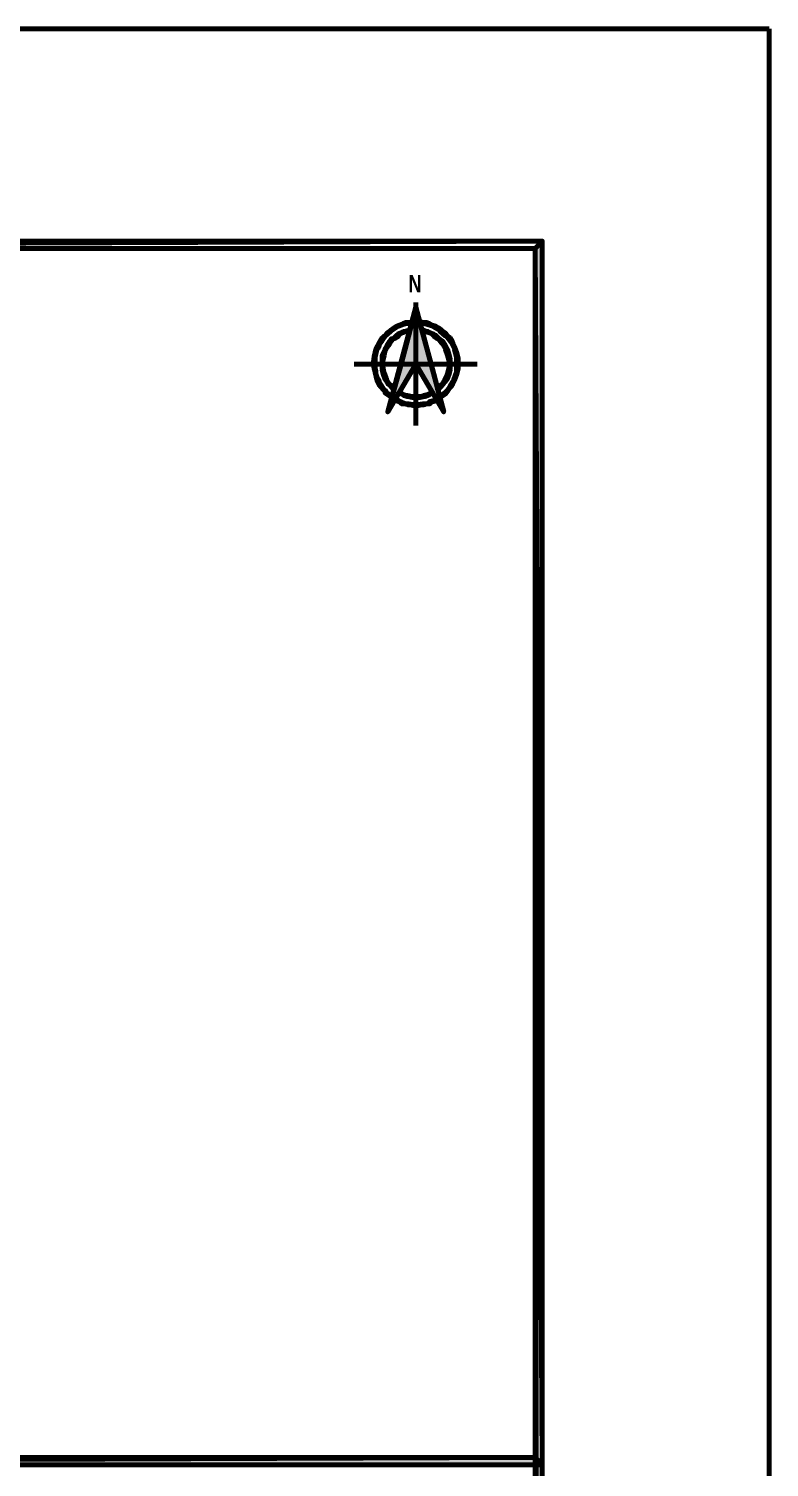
# Model space of a CAD drawing. Header units: inches. Extents: x 13 to 428, y 9 to 297.
# Drawn here: x 395.51 to 420.33, y 248.43 to 296.67 of the extents above; entities that cross this region are included whole.
import ezdxf

# ---------------------------------------------------------------- set-up
doc = ezdxf.new("R2010")
doc.units = ezdxf.units.IN
doc.header["$MEASUREMENT"] = 0
for name, color, linetype, lineweight in [('H', 7, 'CONTINUOUS', 100), ('P', 250, 'CONTINUOUS', 100), ('Text', 250, 'CONTINUOUS', 100)]:
    doc.layers.add(name, color=color, linetype=linetype, lineweight=lineweight)
doc.styles.get("Standard").update_dxf_attribs({"font": 'txt', "width": 0.75})

msp = doc.modelspace()

# ---------------------------------------------------------------- hatches: boundary and pattern name
at = {"layer": 'H', "linetype": 'Continuous'}
for color, points in [(0, [(412.727, 289.545), (26.818, 289.545), (26.818, 16.03), (412.727, 16.03), (412.727, 25.273), (412.485, 25.273), (412.485, 16.273), (27.061, 16.273), (27.061, 289.303), (412.485, 289.303), (412.485, 116.485), (412.636, 116.485), (412.727, 116.485)]), (253, [(409, 285.424), (408.485, 287.303), (408.485, 285.424), (409, 285.424), (408.485, 287.303), (408.485, 285.424), (408, 285.424), (408.485, 287.303), (409, 285.424), (408.485, 285.424), (408, 285.424), (407.545, 283.818), (408.485, 285.424)]), (0, [(407.636, 286.545), (407.636, 286.515), (407.667, 286.545), (407.636, 286.545), (407.636, 286.515), (407.606, 286.515)]), (0, [(407.818, 286.667), (407.667, 286.545), (407.848, 286.667), (407.818, 286.667), (407.667, 286.545), (407.636, 286.545)]), (0, [(407.848, 286.697), (407.848, 286.667), (407.909, 286.697), (407.848, 286.697), (407.848, 286.667), (407.818, 286.667)]), (0, [(408.03, 286.758), (407.909, 286.697), (408.091, 286.758), (408.03, 286.758), (407.909, 286.697), (407.848, 286.697)]), (0, [(408.091, 286.788), (408.091, 286.758), (408.212, 286.788), (408.091, 286.788), (408.091, 286.758), (408.03, 286.758)]), (0, [(408.212, 286.818), (408.212, 286.788), (408.364, 286.818), (408.212, 286.818), (408.212, 286.788), (408.091, 286.788)]), (0, [(408.606, 286.818), (408.848, 286.788), (408.758, 286.818), (408.606, 286.818), (408.848, 286.788), (408.727, 286.788)]), (0, [(408.727, 286.788), (408.909, 286.758), (408.848, 286.788), (408.727, 286.788), (408.909, 286.758), (408.848, 286.758)]), (0, [(408.848, 286.758), (409.121, 286.697), (408.909, 286.758), (408.848, 286.758), (409.121, 286.697), (409.061, 286.697)]), (0, [(409.061, 286.697), (409.152, 286.667), (409.121, 286.697), (409.061, 286.697), (409.152, 286.667), (409.091, 286.667)]), (0, [(409.091, 286.667), (409.333, 286.545), (409.152, 286.667), (409.091, 286.667), (409.333, 286.545), (409.303, 286.545)]), (0, [(409.303, 286.545), (409.364, 286.515), (409.333, 286.545), (409.303, 286.545), (409.364, 286.515), (409.303, 286.515)]), (0, [(407.424, 286.364), (407.303, 286.152), (407.455, 286.364), (407.424, 286.364), (407.303, 286.152), (407.273, 286.152)]), (0, [(407.455, 286.364), (407.636, 286.515), (407.606, 286.515)]), (0, [(407.455, 286.364), (407.455, 286.364), (407.455, 286.364)]), (0, [(407.545, 286.091), (407.485, 285.939), (407.606, 286.091), (407.545, 286.091), (407.485, 285.939), (407.455, 285.939)]), (0, [(407.576, 286.121), (407.606, 286.091), (407.606, 286.121), (407.576, 286.121), (407.606, 286.091), (407.545, 286.091)]), (0, [(407.667, 286.273), (407.606, 286.121), (407.727, 286.273), (407.667, 286.273), (407.606, 286.121), (407.576, 286.121)]), (0, [(407.848, 286.364), (407.758, 286.273), (407.909, 286.364), (407.848, 286.364), (407.758, 286.273), (407.697, 286.273)]), (0, [(407.758, 286.273), (407.697, 286.273), (407.727, 286.273)]), (0, [(407.879, 286.424), (407.909, 286.364), (407.939, 286.424), (407.879, 286.424), (407.909, 286.364), (407.848, 286.364)]), (0, [(408.03, 286.485), (407.939, 286.424), (408.061, 286.485), (408.03, 286.485), (407.939, 286.424), (407.879, 286.424)]), (0, [(408.061, 286.515), (408.061, 286.485), (408.152, 286.515), (408.061, 286.515), (408.061, 286.485), (408.03, 286.485)]), (0, [(408.273, 286.515), (408.182, 286.515), (408.152, 286.515)]), (0, [(408.758, 286.515), (408.697, 286.515), (408.909, 286.515)]), (0, [(408.788, 286.515), (408.939, 286.485), (408.909, 286.515), (408.788, 286.515), (408.939, 286.485), (408.909, 286.485)]), (0, [(408.909, 286.485), (409.091, 286.424), (408.939, 286.485), (408.909, 286.485), (409.091, 286.424), (409.03, 286.424)]), (0, [(409.03, 286.424), (409.121, 286.364), (409.091, 286.424), (409.03, 286.424), (409.121, 286.364), (409.091, 286.364)]), (0, [(409.091, 286.364), (409.242, 286.273), (409.121, 286.364), (409.091, 286.364), (409.242, 286.273), (409.212, 286.273)]), (0, [(409.242, 286.273), (409.212, 286.273), (409.273, 286.273)]), (0, [(409.242, 286.273), (409.394, 286.121), (409.273, 286.273), (409.242, 286.273), (409.394, 286.121), (409.364, 286.121)]), (0, [(409.303, 286.515), (409.545, 286.364), (409.364, 286.515), (409.303, 286.515), (409.545, 286.364), (409.485, 286.364)]), (0, [(409.394, 286.091), (409.394, 286.121), (409.364, 286.121)]), (0, [(409.545, 286.364), (409.485, 286.364), (409.545, 286.364)]), (0, [(409.515, 286.364), (409.697, 286.152), (409.545, 286.364), (409.515, 286.364), (409.697, 286.152), (409.667, 286.152)]), (0, [(409.667, 286.152), (409.697, 286.152), (409.697, 286.152)]), (0, [(409.788, 285.939), (409.697, 286.152), (409.667, 286.152)]), (0, [(407.091, 285.667), (407.091, 285.424), (407.121, 285.667), (407.091, 285.667), (407.091, 285.424), (407.061, 285.424)]), (0, [(407.152, 285.909), (407.121, 285.667), (407.182, 285.909), (407.152, 285.909), (407.121, 285.667), (407.091, 285.667)]), (0, [(407.091, 285.667), (407.121, 285.667), (407.121, 285.667)]), (0, [(407.152, 285.939), (407.182, 285.909), (407.212, 285.939), (407.152, 285.939), (407.182, 285.909), (407.152, 285.909)]), (0, [(407.455, 285.909), (407.394, 285.727), (407.485, 285.909), (407.455, 285.909), (407.394, 285.727), (407.364, 285.727)]), (0, [(407.394, 285.727), (407.364, 285.727), (407.394, 285.727)]), (0, [(407.394, 285.727), (407.364, 285.727), (407.364, 285.515)]), (0, [(407.455, 285.939), (407.485, 285.909), (407.485, 285.939), (407.455, 285.939), (407.485, 285.909), (407.455, 285.909)]), (0, [(409.485, 285.939), (409.515, 285.909), (409.515, 285.939), (409.485, 285.939), (409.515, 285.909), (409.485, 285.909)]), (0, [(409.485, 285.909), (409.576, 285.727), (409.515, 285.909), (409.485, 285.909), (409.576, 285.727), (409.545, 285.727)]), (0, [(409.576, 285.727), (409.545, 285.727), (409.576, 285.727)]), (0, [(409.545, 285.727), (409.636, 285.515), (409.576, 285.727), (409.545, 285.727), (409.636, 285.515), (409.606, 285.515)]), (0, [(409.788, 285.939), (409.788, 285.939), (409.788, 285.909)]), (0, [(409.848, 285.667), (409.848, 285.667), (409.848, 285.667)]), (0, [(407.061, 285.424), (407.091, 285.424), (407.091, 285.424)]), (0, [(407.121, 285.152), (407.091, 285.424), (407.061, 285.424)]), (0, [(407.121, 285.152), (407.121, 285.152), (407.121, 285.152)]), (0, [(407.364, 285.515), (407.364, 285.515), (407.364, 285.515)]), (0, [(407.364, 285.515), (407.364, 285.515), (407.364, 285.303)]), (0, [(407.364, 285.303), (407.364, 285.303), (407.364, 285.303)]), (0, [(407.424, 285.091), (407.394, 285.091), (407.424, 285.091)]), (0, [(407.394, 285.091), (407.515, 284.909), (407.424, 285.091), (407.394, 285.091), (407.515, 284.909), (407.455, 284.909)]), (253, [(408.485, 285.424), (409, 285.424), (409.424, 283.818)]), (0, [(409.545, 285.091), (409.485, 284.909), (409.576, 285.091), (409.545, 285.091), (409.485, 284.909), (409.455, 284.909)]), (0, [(409.606, 285.303), (409.576, 285.091), (409.636, 285.303), (409.606, 285.303), (409.576, 285.091), (409.545, 285.091)]), (0, [(409.576, 285.091), (409.545, 285.091), (409.576, 285.091)]), (0, [(409.606, 285.515), (409.636, 285.515), (409.636, 285.515)]), (0, [(409.606, 285.515), (409.636, 285.303), (409.636, 285.515), (409.606, 285.515), (409.636, 285.303), (409.606, 285.303)]), (0, [(409.606, 285.303), (409.636, 285.303), (409.636, 285.303)]), (0, [(409.848, 285.424), (409.879, 285.424), (409.879, 285.424)]), (0, [(409.879, 285.424), (409.848, 285.424), (409.848, 285.152)]), (0, [(409.848, 285.152), (409.848, 285.152), (409.848, 285.152)]), (0, [(407.182, 284.909), (407.212, 284.879), (407.212, 284.909), (407.182, 284.909), (407.212, 284.879), (407.182, 284.879)]), (0, [(407.182, 284.879), (407.333, 284.697), (407.212, 284.879), (407.182, 284.879), (407.333, 284.697), (407.273, 284.697)]), (0, [(407.273, 284.697), (407.333, 284.667), (407.333, 284.697), (407.273, 284.697), (407.333, 284.667), (407.303, 284.667)]), (0, [(407.303, 284.667), (407.485, 284.485), (407.333, 284.667), (407.303, 284.667), (407.485, 284.485), (407.455, 284.485)]), (0, [(407.455, 284.909), (407.515, 284.879), (407.515, 284.909), (407.455, 284.909), (407.515, 284.879), (407.485, 284.879)]), (0, [(407.485, 284.879), (407.606, 284.727), (407.515, 284.879), (407.485, 284.879), (407.606, 284.727), (407.576, 284.727)]), (0, [(407.606, 284.727), (407.576, 284.727), (407.636, 284.727)]), (0, [(407.606, 284.727), (407.758, 284.576), (407.636, 284.727), (407.606, 284.727), (407.758, 284.576), (407.727, 284.576)]), (0, [(409.212, 284.576), (409.242, 284.576), (409.333, 284.727), (409.212, 284.576), (409.242, 284.576), (409.242, 284.545)]), (0, [(409.333, 284.727), (409.364, 284.727), (409.242, 284.576)]), (0, [(409.455, 284.879), (409.394, 284.727), (409.485, 284.879), (409.455, 284.879), (409.394, 284.727), (409.364, 284.727)]), (0, [(409.394, 284.727), (409.364, 284.727), (409.364, 284.727)]), (0, [(409.455, 284.909), (409.485, 284.879), (409.485, 284.909), (409.455, 284.909), (409.485, 284.879), (409.455, 284.879)]), (0, [(409.636, 284.667), (409.515, 284.485), (409.667, 284.667), (409.636, 284.667), (409.515, 284.485), (409.485, 284.485)]), (0, [(409.758, 284.879), (409.667, 284.697), (409.788, 284.879), (409.758, 284.879), (409.667, 284.697), (409.636, 284.697)]), (0, [(409.636, 284.697), (409.667, 284.667), (409.667, 284.697), (409.636, 284.697), (409.667, 284.667), (409.636, 284.667)]), (0, [(409.758, 284.909), (409.788, 284.879), (409.788, 284.909), (409.758, 284.909), (409.788, 284.879), (409.758, 284.879)]), (0, [(407.455, 284.485), (407.515, 284.455), (407.485, 284.485), (407.455, 284.485), (407.515, 284.455), (407.455, 284.455)]), (0, [(407.455, 284.455), (407.667, 284.333), (407.515, 284.455), (407.455, 284.455), (407.667, 284.333), (407.636, 284.333)]), (0, [(407.667, 284.303), (407.667, 284.333), (407.636, 284.333)]), (0, [(407.727, 284.576), (407.758, 284.576), (407.758, 284.545)]), (0, [(407.788, 284.242), (407.818, 284.212), (407.788, 284.212)]), (0, [(407.788, 284.212), (408, 284.152), (407.818, 284.212), (407.788, 284.212), (408, 284.152), (407.939, 284.152)]), (0, [(407.909, 284.485), (407.939, 284.455), (407.909, 284.455)]), (0, [(407.97, 284.455), (407.97, 284.455), (407.909, 284.455)]), (0, [(407.909, 284.455), (408.091, 284.394), (407.97, 284.455), (407.909, 284.455), (408.091, 284.394), (408.061, 284.394)]), (0, [(407.939, 284.152), (408.091, 284.091), (408, 284.152), (407.939, 284.152), (408.091, 284.091), (408, 284.091)]), (0, [(408.061, 284.394), (408.182, 284.364), (408.091, 284.394), (408.061, 284.394), (408.182, 284.364), (408.091, 284.364)]), (0, [(408.091, 284.364), (408.303, 284.333), (408.182, 284.364), (408.091, 284.364), (408.303, 284.333), (408.212, 284.333)]), (0, [(408.303, 284.333), (408.212, 284.333), (408.485, 284.333)]), (0, [(408.697, 284.333), (408.273, 284.333), (408.697, 284.333)]), (0, [(408.303, 284.333), (408.667, 284.333), (408.485, 284.303)]), (0, [(408.697, 284.333), (408.303, 284.333), (408.667, 284.333)]), (0, [(408.758, 284.364), (408.758, 284.333), (408.879, 284.364), (408.758, 284.364), (408.758, 284.333), (408.697, 284.333)]), (0, [(408.758, 284.333), (408.697, 284.333), (408.697, 284.333)]), (0, [(408.848, 284.394), (408.879, 284.364), (408.909, 284.394), (408.848, 284.394), (408.879, 284.364), (408.758, 284.364)]), (0, [(409, 284.455), (408.909, 284.394), (409.061, 284.455), (409, 284.455), (408.909, 284.394), (408.848, 284.394)]), (0, [(408.939, 284.152), (408.97, 284.091), (409, 284.152), (408.939, 284.152), (408.97, 284.091), (408.879, 284.091)]), (0, [(409.121, 284.212), (409, 284.152), (409.182, 284.212), (409.121, 284.212), (409, 284.152), (408.939, 284.152)]), (0, [(409.03, 284.485), (409.061, 284.455), (409, 284.455)]), (0, [(409.061, 284.455), (409, 284.455)]), (0, [(409.152, 284.242), (409.182, 284.212), (409.121, 284.212)]), (0, [(409.303, 284.333), (409.485, 284.455), (409.455, 284.455)]), (0, [(409.303, 284.303), (409.303, 284.303), (409.303, 284.333)]), (0, [(409.485, 284.485), (409.485, 284.455), (409.515, 284.485), (409.485, 284.485), (409.485, 284.455), (409.455, 284.455)]), (0, [(408.091, 284.091), (408, 284.091), (408.242, 284.091)]), (0, [(408.152, 284.091), (408.485, 284.061), (408.242, 284.091), (408.152, 284.091), (408.485, 284.061), (408.212, 284.061)]), (0, [(408.242, 284.061), (408.727, 284.061), (408.212, 284.061), (408.242, 284.061), (408.727, 284.061), (408.485, 284.03)]), (0, [(408.727, 284.091), (408.727, 284.061), (408.818, 284.091), (408.727, 284.091), (408.727, 284.061), (408.485, 284.061)]), (0, [(408.97, 284.091), (408.879, 284.091), (408.818, 284.091)])]:
    msp.add_hatch(color=color, dxfattribs=at).paths.add_polyline_path(points)
h = msp.add_hatch(color=0, dxfattribs=at)
edge = h.paths.add_edge_path()
edge.add_line((349, 289.545), (349.242, 289.303))
edge.add_line((349.242, 289.303), (412.727, 289.545))
edge.add_line((412.727, 289.545), (349, 289.545))
edge.add_line((349, 289.545), (349.242, 289.303))
edge.add_line((349.242, 289.303), (412.727, 289.545))
edge.add_line((412.727, 289.545), (412.485, 289.303))
edge.add_line((412.485, 289.303), (349.242, 289.303))
edge.add_line((349.242, 289.303), (349, 289.545))
edge.add_line((349, 289.545), (412.727, 289.545))
edge.add_line((412.727, 289.545), (412.485, 289.303))
edge.add_line((412.485, 289.303), (412.727, 248.515))
edge.add_line((412.727, 248.515), (412.727, 289.545))
edge.add_line((412.727, 289.545), (349, 289.545))
edge.add_line((349, 289.545), (412.485, 289.303))
edge.add_line((412.485, 289.303), (412.727, 248.515))
edge.add_line((412.727, 248.515), (412.485, 248.758))
edge.add_line((412.485, 248.758), (412.485, 289.303))
edge.add_line((412.485, 289.303), (349, 289.545))
edge.add_line((349, 289.545), (412.727, 248.515))
edge.add_line((412.727, 248.515), (412.485, 248.758))
edge.add_line((412.485, 248.758), (349, 248.515))
edge.add_line((349, 248.515), (412.727, 248.515))
edge.add_line((412.727, 248.515), (349, 289.545))
edge.add_line((349, 289.545), (412.485, 248.758))
edge.add_line((412.485, 248.758), (349, 248.515))
edge.add_line((349, 248.515), (349.242, 248.758))
edge.add_line((349.242, 248.758), (412.485, 248.758))
edge.add_line((412.485, 248.758), (349, 289.545))
edge.add_line((349, 289.545), (349, 248.515))
edge.add_line((349, 248.515), (349.242, 248.758))
edge.add_line((349.242, 248.758), (349, 248.515))
edge.add_line((349, 248.515), (349.242, 248.758))
edge.add_line((349.242, 248.758), (349, 289.545))
edge.add_line((349, 289.545), (349.242, 289.303))
h = msp.add_hatch(color=0, dxfattribs=at)
edge = h.paths.add_edge_path()
edge.add_line((408.273, 286.545), (408.273, 286.515))
h = msp.add_hatch(color=0, dxfattribs=at)
edge = h.paths.add_edge_path()
edge.add_line((408.697, 286.545), (408.758, 286.515))
h = msp.add_hatch(color=0, dxfattribs=at)
edge = h.paths.add_edge_path()
edge.add_line((407.273, 286.152), (407.212, 285.939))
h = msp.add_hatch(color=0, dxfattribs=at)
edge = h.paths.add_edge_path()
edge.add_line((409.394, 286.091), (409.515, 285.939))
h = msp.add_hatch(color=0, dxfattribs=at)
edge = h.paths.add_edge_path()
edge.add_line((409.848, 285.667), (409.879, 285.424))
h = msp.add_hatch(color=0, dxfattribs=at)
edge = h.paths.add_edge_path()
edge.add_line((407.121, 285.152), (407.212, 284.909))
h = msp.add_hatch(color=0, dxfattribs=at)
edge = h.paths.add_edge_path()
edge.add_line((407.364, 285.303), (407.424, 285.091))
h = msp.add_hatch(color=0, dxfattribs=at)
edge = h.paths.add_edge_path()
edge.add_line((409.848, 285.152), (409.788, 284.909))

# ---------------------------------------------------------------- linework, layer by layer
at = {"layer": 'P', "color": 0, "linetype": 'Continuous'}
for points in [[(12.909, 296.667), (420.333, 296.667), (420.333, 116.485)], [(26.818, 289.545), (27.061, 289.303), (412.727, 289.545), (26.818, 289.545)], [(27.061, 289.303), (412.727, 289.545), (412.485, 289.303), (27.061, 289.303)], [(412.727, 289.545), (412.485, 289.303), (412.636, 116.485)], [(412.727, 116.485), (412.727, 289.545)], [(412.485, 289.303), (412.636, 116.485)], [(412.485, 116.485), (412.485, 289.303)], [(412.485, 116.485), (412.485, 289.303)], [(408.364, 286.848), (408.273, 286.818), (408.152, 286.818), (408.061, 286.788), (407.939, 286.727), (407.848, 286.697), (407.758, 286.636), (407.667, 286.576), (407.606, 286.515), (407.515, 286.455), (407.455, 286.364), (407.364, 286.303), (407.303, 286.212), (407.273, 286.121), (407.212, 286), (407.182, 285.909), (407.152, 285.818), (407.121, 285.697), (407.091, 285.606), (407.091, 285.485), (407.091, 285.364), (407.091, 285.273), (407.121, 285.182), (407.152, 285.061), (407.182, 284.97), (407.212, 284.879), (407.273, 284.758), (407.303, 284.667), (407.364, 284.606), (407.455, 284.515), (407.515, 284.424), (407.606, 284.364), (407.697, 284.303)], [(408.364, 286.818), (408.242, 286.818), (408.152, 286.788), (408.061, 286.758), (407.939, 286.727), (407.848, 286.667), (407.758, 286.636), (407.697, 286.576), (407.606, 286.515), (407.515, 286.424), (407.455, 286.364), (407.394, 286.273), (407.333, 286.182), (407.273, 286.091), (407.242, 286), (407.182, 285.909), (407.152, 285.788), (407.121, 285.697), (407.121, 285.606), (407.121, 285.485), (407.121, 285.394), (407.121, 285.273), (407.152, 285.182), (407.152, 285.061), (407.182, 284.97), (407.242, 284.879), (407.273, 284.788), (407.333, 284.697), (407.394, 284.606), (407.455, 284.545), (407.515, 284.455), (407.606, 284.394), (407.697, 284.303)], [(408.303, 286.576), (408.121, 286.515), (408, 286.455), (407.848, 286.394), (407.727, 286.273), (407.606, 286.182), (407.515, 286.03), (407.455, 285.909), (407.394, 285.727), (407.364, 285.576), (407.364, 285.424), (407.364, 285.242), (407.394, 285.091), (407.455, 284.939), (407.545, 284.818), (407.636, 284.697), (407.758, 284.576)], [(408.273, 286.545), (408.121, 286.515), (408, 286.455), (407.848, 286.364), (407.727, 286.273), (407.636, 286.152), (407.545, 286.03), (407.455, 285.879), (407.424, 285.727), (407.394, 285.576), (407.364, 285.424), (407.394, 285.273), (407.424, 285.121), (407.485, 284.97), (407.545, 284.818), (407.636, 284.697), (407.758, 284.606)], [(407.636, 286.545), (407.636, 286.515), (407.606, 286.515), (407.636, 286.545)], [(407.818, 286.667), (407.667, 286.545), (407.636, 286.545), (407.818, 286.667)], [(407.667, 286.545), (407.636, 286.545), (407.636, 286.515), (407.667, 286.545)], [(407.848, 286.667), (407.818, 286.667), (407.667, 286.545), (407.848, 286.667)], [(407.848, 286.697), (407.848, 286.667), (407.818, 286.667), (407.848, 286.697)], [(408.03, 286.758), (407.909, 286.697), (407.848, 286.697), (408.03, 286.758)], [(407.909, 286.697), (407.848, 286.697), (407.848, 286.667), (407.909, 286.697)], [(408.091, 286.758), (408.03, 286.758), (407.909, 286.697), (408.091, 286.758)], [(408.091, 286.788), (408.091, 286.758), (408.03, 286.758), (408.091, 286.788)], [(408.212, 286.818), (408.212, 286.788), (408.091, 286.788), (408.212, 286.818)], [(408.212, 286.788), (408.091, 286.788), (408.091, 286.758), (408.212, 286.788)], [(408.273, 286.545), (408.273, 286.515), (408.182, 286.515), (408.273, 286.545)], [(408.364, 286.818), (408.364, 286.818), (408.212, 286.818), (408.364, 286.818)], [(408.364, 286.818), (408.212, 286.818), (408.212, 286.788), (408.364, 286.818)], [(408.303, 286.576), (408.273, 286.545), (408.273, 286.545), (408.303, 286.576)], [(408.273, 286.515), (408.273, 286.545), (408.273, 286.515)], [(408.606, 286.818), (408.758, 286.818), (408.606, 286.818), (408.606, 286.818)], [(408.758, 286.818), (408.606, 286.818), (408.848, 286.788), (408.758, 286.818)], [(408.606, 286.818), (408.848, 286.788), (408.727, 286.788), (408.606, 286.818)], [(409.303, 284.303), (409.394, 284.364), (409.485, 284.424), (409.545, 284.515), (409.606, 284.606), (409.667, 284.667), (409.727, 284.758), (409.788, 284.879), (409.818, 284.97), (409.848, 285.061), (409.879, 285.182), (409.909, 285.273), (409.909, 285.364), (409.909, 285.485), (409.909, 285.606), (409.879, 285.697), (409.848, 285.818), (409.818, 285.909), (409.788, 286), (409.727, 286.121), (409.697, 286.212), (409.636, 286.303), (409.545, 286.364), (409.485, 286.455), (409.394, 286.515), (409.333, 286.576), (409.242, 286.636), (409.152, 286.697), (409.03, 286.727), (408.939, 286.788), (408.848, 286.818), (408.727, 286.818), (408.636, 286.848)], [(409.303, 284.303), (409.394, 284.394), (409.455, 284.455), (409.545, 284.545), (409.606, 284.606), (409.667, 284.697), (409.727, 284.788), (409.758, 284.879), (409.788, 284.97), (409.848, 285.061), (409.848, 285.182), (409.879, 285.273), (409.879, 285.394), (409.879, 285.485), (409.879, 285.606), (409.848, 285.697), (409.848, 285.788), (409.818, 285.909), (409.758, 286), (409.727, 286.091), (409.667, 286.182), (409.606, 286.273), (409.545, 286.364), (409.485, 286.424), (409.394, 286.515), (409.303, 286.576), (409.212, 286.636), (409.121, 286.667), (409.03, 286.727), (408.939, 286.758), (408.848, 286.788), (408.727, 286.818), (408.636, 286.818)], [(408.697, 286.576), (408.697, 286.545), (408.697, 286.545), (408.697, 286.576)], [(409.242, 284.576), (409.364, 284.697), (409.455, 284.818), (409.545, 284.939), (409.606, 285.091), (409.636, 285.242), (409.636, 285.424), (409.636, 285.576), (409.606, 285.727), (409.545, 285.909), (409.485, 286.03), (409.394, 286.182), (409.273, 286.273), (409.152, 286.394), (409, 286.455), (408.848, 286.515), (408.697, 286.576)], [(408.697, 286.545), (408.697, 286.545), (408.758, 286.515), (408.697, 286.545)], [(408.697, 286.545), (408.758, 286.515), (408.697, 286.515), (408.697, 286.545)], [(409.212, 284.576), (409.333, 284.697), (409.424, 284.818), (409.515, 284.97), (409.576, 285.091), (409.606, 285.242), (409.636, 285.424), (409.606, 285.576), (409.576, 285.727), (409.545, 285.879), (409.455, 286.03), (409.364, 286.152), (409.273, 286.273), (409.152, 286.364), (409, 286.455), (408.879, 286.515), (408.697, 286.545)], [(408.848, 286.788), (408.727, 286.788), (408.909, 286.758), (408.848, 286.788)], [(408.727, 286.788), (408.909, 286.758), (408.848, 286.758), (408.727, 286.788)], [(408.909, 286.758), (408.848, 286.758), (409.121, 286.697), (408.909, 286.758)], [(408.848, 286.758), (409.121, 286.697), (409.061, 286.697), (408.848, 286.758)], [(409.121, 286.697), (409.061, 286.697), (409.152, 286.667), (409.121, 286.697)], [(409.061, 286.697), (409.152, 286.667), (409.091, 286.667), (409.061, 286.697)], [(409.152, 286.667), (409.091, 286.667), (409.333, 286.545), (409.152, 286.667)], [(409.091, 286.667), (409.333, 286.545), (409.303, 286.545), (409.091, 286.667)], [(409.333, 286.545), (409.303, 286.545), (409.364, 286.515), (409.333, 286.545)], [(409.303, 286.545), (409.364, 286.515), (409.303, 286.515), (409.303, 286.545)], [(407.273, 286.152), (407.212, 285.939), (407.152, 285.939), (407.273, 286.152)], [(407.273, 286.152), (407.273, 286.152), (407.212, 285.939), (407.273, 286.152)], [(407.424, 286.364), (407.303, 286.152), (407.273, 286.152), (407.424, 286.364)], [(407.273, 286.152), (407.273, 286.152), (407.273, 286.152), (407.273, 286.152)], [(407.273, 286.152), (407.303, 286.152), (407.303, 286.152), (407.273, 286.152)], [(407.455, 286.364), (407.424, 286.364), (407.303, 286.152), (407.455, 286.364)], [(407.455, 286.364), (407.455, 286.364), (407.424, 286.364), (407.455, 286.364)], [(407.636, 286.515), (407.606, 286.515), (407.455, 286.364), (407.636, 286.515)], [(407.606, 286.515), (407.455, 286.364), (407.455, 286.364), (407.606, 286.515)], [(407.455, 286.364), (407.455, 286.364), (407.455, 286.364), (407.455, 286.364)], [(407.545, 286.091), (407.485, 285.939), (407.455, 285.939), (407.545, 286.091)], [(407.606, 286.091), (407.545, 286.091), (407.485, 285.939), (407.606, 286.091)], [(407.576, 286.121), (407.606, 286.091), (407.545, 286.091), (407.576, 286.121)], [(407.667, 286.273), (407.606, 286.121), (407.576, 286.121), (407.667, 286.273)], [(407.606, 286.121), (407.576, 286.121), (407.606, 286.091), (407.606, 286.121)], [(407.727, 286.273), (407.667, 286.273), (407.606, 286.121), (407.727, 286.273)], [(407.697, 286.273), (407.727, 286.273), (407.667, 286.273), (407.697, 286.273)], [(407.848, 286.364), (407.758, 286.273), (407.697, 286.273), (407.848, 286.364)], [(407.758, 286.273), (407.697, 286.273), (407.727, 286.273), (407.758, 286.273)], [(407.909, 286.364), (407.848, 286.364), (407.758, 286.273), (407.909, 286.364)], [(407.879, 286.424), (407.909, 286.364), (407.848, 286.364), (407.879, 286.424)], [(408.03, 286.485), (407.939, 286.424), (407.879, 286.424), (408.03, 286.485)], [(407.939, 286.424), (407.879, 286.424), (407.909, 286.364), (407.939, 286.424)], [(408.061, 286.485), (408.03, 286.485), (407.939, 286.424), (408.061, 286.485)], [(408.061, 286.515), (408.061, 286.485), (408.03, 286.485), (408.061, 286.515)], [(408.182, 286.515), (408.152, 286.515), (408.061, 286.515), (408.182, 286.515)], [(408.152, 286.515), (408.061, 286.515), (408.061, 286.485), (408.152, 286.515)], [(408.273, 286.515), (408.182, 286.515), (408.152, 286.515), (408.273, 286.515)], [(408.758, 286.515), (408.697, 286.515), (408.909, 286.515), (408.758, 286.515)], [(408.697, 286.515), (408.909, 286.515), (408.788, 286.515), (408.697, 286.515)], [(408.909, 286.515), (408.788, 286.515), (408.939, 286.485), (408.909, 286.515)], [(408.788, 286.515), (408.939, 286.485), (408.909, 286.485), (408.788, 286.515)], [(408.939, 286.485), (408.909, 286.485), (409.091, 286.424), (408.939, 286.485)], [(408.909, 286.485), (409.091, 286.424), (409.03, 286.424), (408.909, 286.485)], [(409.091, 286.424), (409.03, 286.424), (409.121, 286.364), (409.091, 286.424)], [(409.03, 286.424), (409.121, 286.364), (409.091, 286.364), (409.03, 286.424)], [(409.121, 286.364), (409.091, 286.364), (409.242, 286.273), (409.121, 286.364)], [(409.091, 286.364), (409.242, 286.273), (409.212, 286.273), (409.091, 286.364)], [(409.242, 286.273), (409.212, 286.273), (409.273, 286.273), (409.242, 286.273)], [(409.212, 286.273), (409.273, 286.273), (409.242, 286.273), (409.212, 286.273)], [(409.273, 286.273), (409.242, 286.273), (409.394, 286.121), (409.273, 286.273)], [(409.242, 286.273), (409.394, 286.121), (409.364, 286.121), (409.242, 286.273)], [(409.364, 286.515), (409.303, 286.515), (409.545, 286.364), (409.364, 286.515)], [(409.303, 286.515), (409.545, 286.364), (409.485, 286.364), (409.303, 286.515)], [(409.394, 286.121), (409.364, 286.121), (409.394, 286.091), (409.394, 286.121)], [(409.364, 286.121), (409.394, 286.091), (409.394, 286.091), (409.364, 286.121)], [(409.394, 286.091), (409.394, 286.091), (409.515, 285.939), (409.394, 286.091)], [(409.394, 286.091), (409.515, 285.939), (409.485, 285.939), (409.394, 286.091)], [(409.545, 286.364), (409.485, 286.364), (409.545, 286.364), (409.545, 286.364)], [(409.485, 286.364), (409.545, 286.364), (409.515, 286.364), (409.485, 286.364)], [(409.545, 286.364), (409.515, 286.364), (409.697, 286.152), (409.545, 286.364)], [(409.515, 286.364), (409.697, 286.152), (409.667, 286.152), (409.515, 286.364)], [(409.667, 286.152), (409.697, 286.152), (409.697, 286.152), (409.667, 286.152)], [(409.697, 286.152), (409.697, 286.152), (409.667, 286.152), (409.697, 286.152)], [(409.697, 286.152), (409.667, 286.152), (409.788, 285.939), (409.697, 286.152)], [(409.667, 286.152), (409.788, 285.939), (409.788, 285.939), (409.667, 286.152)], [(407.091, 285.667), (407.091, 285.424), (407.061, 285.424), (407.091, 285.667)], [(407.152, 285.909), (407.121, 285.667), (407.091, 285.667), (407.152, 285.909)], [(407.091, 285.667), (407.121, 285.667), (407.121, 285.667), (407.091, 285.667)], [(407.121, 285.667), (407.121, 285.667), (407.091, 285.667), (407.121, 285.667)], [(407.121, 285.667), (407.091, 285.667), (407.091, 285.424), (407.121, 285.667)], [(407.182, 285.909), (407.152, 285.909), (407.121, 285.667), (407.182, 285.909)], [(407.212, 285.939), (407.152, 285.939), (407.182, 285.909), (407.212, 285.939)], [(407.152, 285.939), (407.182, 285.909), (407.152, 285.909), (407.152, 285.939)], [(407.455, 285.909), (407.394, 285.727), (407.364, 285.727), (407.455, 285.909)], [(407.394, 285.727), (407.364, 285.727), (407.394, 285.727), (407.394, 285.727)], [(407.364, 285.727), (407.394, 285.727), (407.364, 285.727), (407.364, 285.727)], [(407.394, 285.727), (407.364, 285.727), (407.364, 285.515), (407.394, 285.727)], [(407.364, 285.727), (407.364, 285.515), (407.364, 285.515), (407.364, 285.727)], [(407.485, 285.909), (407.455, 285.909), (407.394, 285.727), (407.485, 285.909)], [(407.485, 285.939), (407.455, 285.939), (407.485, 285.909), (407.485, 285.939)], [(407.455, 285.939), (407.485, 285.909), (407.455, 285.909), (407.455, 285.939)], [(409.515, 285.939), (409.485, 285.939), (409.515, 285.909), (409.515, 285.939)], [(409.485, 285.939), (409.515, 285.909), (409.485, 285.909), (409.485, 285.939)], [(409.515, 285.909), (409.485, 285.909), (409.576, 285.727), (409.515, 285.909)], [(409.485, 285.909), (409.576, 285.727), (409.545, 285.727), (409.485, 285.909)], [(409.576, 285.727), (409.545, 285.727), (409.576, 285.727), (409.576, 285.727)], [(409.545, 285.727), (409.576, 285.727), (409.545, 285.727), (409.545, 285.727)], [(409.576, 285.727), (409.545, 285.727), (409.636, 285.515), (409.576, 285.727)], [(409.545, 285.727), (409.636, 285.515), (409.606, 285.515), (409.545, 285.727)], [(409.788, 285.939), (409.788, 285.939), (409.788, 285.909), (409.788, 285.939)], [(409.788, 285.939), (409.788, 285.909), (409.788, 285.909), (409.788, 285.939)], [(409.788, 285.909), (409.788, 285.909), (409.848, 285.667), (409.788, 285.909)], [(409.788, 285.909), (409.848, 285.667), (409.848, 285.667), (409.788, 285.909)], [(409.848, 285.667), (409.848, 285.667), (409.848, 285.667), (409.848, 285.667)], [(409.848, 285.667), (409.848, 285.667), (409.848, 285.667), (409.848, 285.667)], [(409.848, 285.667), (409.848, 285.667), (409.879, 285.424), (409.848, 285.667)], [(409.848, 285.667), (409.879, 285.424), (409.848, 285.424), (409.848, 285.667)], [(407.061, 285.424), (407.091, 285.424), (407.091, 285.424), (407.061, 285.424)], [(407.091, 285.424), (407.091, 285.424), (407.061, 285.424), (407.091, 285.424)], [(407.091, 285.424), (407.061, 285.424), (407.121, 285.152), (407.091, 285.424)], [(407.061, 285.424), (407.121, 285.152), (407.121, 285.152), (407.061, 285.424)], [(407.121, 285.152), (407.121, 285.152), (407.121, 285.152), (407.121, 285.152)], [(407.121, 285.152), (407.121, 285.152), (407.121, 285.152), (407.121, 285.152)], [(407.121, 285.152), (407.121, 285.152), (407.212, 284.909), (407.121, 285.152)], [(407.121, 285.152), (407.212, 284.909), (407.182, 284.909), (407.121, 285.152)], [(407.364, 285.515), (407.364, 285.515), (407.364, 285.515), (407.364, 285.515)], [(407.364, 285.515), (407.364, 285.515), (407.364, 285.515), (407.364, 285.515)], [(407.364, 285.515), (407.364, 285.515), (407.364, 285.303), (407.364, 285.515)], [(407.364, 285.515), (407.364, 285.303), (407.364, 285.303), (407.364, 285.515)], [(407.364, 285.303), (407.364, 285.303), (407.364, 285.303), (407.364, 285.303)], [(407.364, 285.303), (407.364, 285.303), (407.364, 285.303), (407.364, 285.303)], [(407.364, 285.303), (407.364, 285.303), (407.424, 285.091), (407.364, 285.303)], [(407.364, 285.303), (407.424, 285.091), (407.394, 285.091), (407.364, 285.303)], [(407.424, 285.091), (407.394, 285.091), (407.424, 285.091), (407.424, 285.091)], [(407.394, 285.091), (407.424, 285.091), (407.394, 285.091), (407.394, 285.091)], [(407.424, 285.091), (407.394, 285.091), (407.515, 284.909), (407.424, 285.091)], [(407.394, 285.091), (407.515, 284.909), (407.455, 284.909), (407.394, 285.091)], [(409.545, 285.091), (409.485, 284.909), (409.455, 284.909), (409.545, 285.091)], [(409.576, 285.091), (409.545, 285.091), (409.485, 284.909), (409.576, 285.091)], [(409.606, 285.303), (409.576, 285.091), (409.545, 285.091), (409.606, 285.303)], [(409.576, 285.091), (409.545, 285.091), (409.576, 285.091), (409.576, 285.091)], [(409.545, 285.091), (409.576, 285.091), (409.545, 285.091), (409.545, 285.091)], [(409.636, 285.303), (409.606, 285.303), (409.576, 285.091), (409.636, 285.303)], [(409.606, 285.515), (409.636, 285.515), (409.636, 285.515), (409.606, 285.515)], [(409.636, 285.515), (409.636, 285.515), (409.606, 285.515), (409.636, 285.515)], [(409.636, 285.515), (409.606, 285.515), (409.636, 285.303), (409.636, 285.515)], [(409.606, 285.515), (409.636, 285.303), (409.606, 285.303), (409.606, 285.515)], [(409.606, 285.303), (409.636, 285.303), (409.636, 285.303), (409.606, 285.303)], [(409.636, 285.303), (409.636, 285.303), (409.606, 285.303), (409.636, 285.303)], [(409.848, 285.152), (409.788, 284.909), (409.758, 284.909), (409.848, 285.152)], [(409.848, 285.152), (409.848, 285.152), (409.788, 284.909), (409.848, 285.152)], [(409.848, 285.424), (409.879, 285.424), (409.879, 285.424), (409.848, 285.424)], [(409.879, 285.424), (409.879, 285.424), (409.848, 285.424), (409.879, 285.424)], [(409.879, 285.424), (409.848, 285.424), (409.848, 285.152), (409.879, 285.424)], [(409.848, 285.424), (409.848, 285.152), (409.848, 285.152), (409.848, 285.424)], [(409.848, 285.152), (409.848, 285.152), (409.848, 285.152), (409.848, 285.152)], [(409.848, 285.152), (409.848, 285.152), (409.848, 285.152), (409.848, 285.152)], [(407.212, 284.909), (407.182, 284.909), (407.212, 284.879), (407.212, 284.909)], [(407.182, 284.909), (407.212, 284.879), (407.182, 284.879), (407.182, 284.909)], [(407.212, 284.879), (407.182, 284.879), (407.333, 284.697), (407.212, 284.879)], [(407.182, 284.879), (407.333, 284.697), (407.273, 284.697), (407.182, 284.879)], [(407.333, 284.697), (407.273, 284.697), (407.333, 284.667), (407.333, 284.697)], [(407.273, 284.697), (407.333, 284.667), (407.303, 284.667), (407.273, 284.697)], [(407.333, 284.667), (407.303, 284.667), (407.485, 284.485), (407.333, 284.667)], [(407.303, 284.667), (407.485, 284.485), (407.455, 284.485), (407.303, 284.667)], [(407.515, 284.909), (407.455, 284.909), (407.515, 284.879), (407.515, 284.909)], [(407.455, 284.909), (407.515, 284.879), (407.485, 284.879), (407.455, 284.909)], [(407.515, 284.879), (407.485, 284.879), (407.606, 284.727), (407.515, 284.879)], [(407.485, 284.879), (407.606, 284.727), (407.576, 284.727), (407.485, 284.879)], [(407.606, 284.727), (407.576, 284.727), (407.636, 284.727), (407.606, 284.727)], [(407.576, 284.727), (407.636, 284.727), (407.606, 284.727), (407.576, 284.727)], [(407.636, 284.727), (407.606, 284.727), (407.758, 284.576), (407.636, 284.727)], [(407.606, 284.727), (407.758, 284.576), (407.727, 284.576), (407.606, 284.727)], [(409.333, 284.727), (409.212, 284.576), (409.242, 284.576), (409.333, 284.727)], [(409.333, 284.727), (409.364, 284.727), (409.242, 284.576), (409.333, 284.727)], [(409.364, 284.727), (409.364, 284.727), (409.333, 284.727), (409.364, 284.727)], [(409.455, 284.879), (409.394, 284.727), (409.364, 284.727), (409.455, 284.879)], [(409.394, 284.727), (409.364, 284.727), (409.364, 284.727), (409.394, 284.727)], [(409.485, 284.879), (409.455, 284.879), (409.394, 284.727), (409.485, 284.879)], [(409.485, 284.909), (409.455, 284.909), (409.485, 284.879), (409.485, 284.909)], [(409.455, 284.909), (409.485, 284.879), (409.455, 284.879), (409.455, 284.909)], [(409.636, 284.667), (409.515, 284.485), (409.485, 284.485), (409.636, 284.667)], [(409.667, 284.667), (409.636, 284.667), (409.515, 284.485), (409.667, 284.667)], [(409.758, 284.879), (409.667, 284.697), (409.636, 284.697), (409.758, 284.879)], [(409.667, 284.697), (409.636, 284.697), (409.667, 284.667), (409.667, 284.697)], [(409.636, 284.697), (409.667, 284.667), (409.636, 284.667), (409.636, 284.697)], [(409.788, 284.879), (409.758, 284.879), (409.667, 284.697), (409.788, 284.879)], [(409.788, 284.909), (409.758, 284.909), (409.788, 284.879), (409.788, 284.909)], [(409.758, 284.909), (409.788, 284.879), (409.758, 284.879), (409.758, 284.909)], [(407.485, 284.485), (407.455, 284.485), (407.515, 284.455), (407.485, 284.485)], [(407.455, 284.485), (407.515, 284.455), (407.455, 284.455), (407.455, 284.485)], [(407.515, 284.455), (407.455, 284.455), (407.667, 284.333), (407.515, 284.455)], [(407.455, 284.455), (407.667, 284.333), (407.636, 284.333), (407.455, 284.455)], [(407.667, 284.333), (407.636, 284.333), (407.667, 284.303), (407.667, 284.333)], [(407.636, 284.333), (407.667, 284.303), (407.667, 284.303), (407.636, 284.333)], [(407.667, 284.303), (407.667, 284.303), (407.667, 284.273), (407.667, 284.303)], [(407.727, 284.576), (407.758, 284.576), (407.758, 284.545), (407.727, 284.576)], [(407.788, 284.242), (407.818, 284.212), (407.788, 284.212), (407.788, 284.242)], [(407.788, 284.212), (407.879, 284.182), (407.97, 284.152), (408.061, 284.121), (408.152, 284.091), (408.212, 284.061), (408.303, 284.061), (408.394, 284.03), (408.485, 284.03), (408.576, 284.03), (408.667, 284.061), (408.758, 284.061), (408.848, 284.091), (408.939, 284.121), (409.03, 284.152), (409.121, 284.182), (409.212, 284.212)], [(407.818, 284.212), (407.788, 284.212), (408, 284.152), (407.818, 284.212)], [(407.788, 284.212), (408, 284.152), (407.939, 284.152), (407.788, 284.212)], [(407.818, 284.242), (407.879, 284.212), (407.97, 284.152), (408.061, 284.121), (408.152, 284.091), (408.242, 284.091), (408.333, 284.061), (408.485, 284.061), (408.667, 284.061), (408.758, 284.091), (408.848, 284.091), (408.939, 284.121), (409.03, 284.152), (409.121, 284.212), (409.182, 284.242)], [(407.909, 284.485), (407.939, 284.455), (407.909, 284.455), (407.909, 284.485)], [(407.97, 284.455), (407.97, 284.455), (407.909, 284.455), (407.97, 284.455)], [(407.97, 284.455), (407.909, 284.455), (407.939, 284.455), (407.97, 284.455)], [(407.97, 284.455), (407.909, 284.455), (408.091, 284.394), (407.97, 284.455)], [(407.909, 284.455), (408.091, 284.394), (408.061, 284.394), (407.909, 284.455)], [(407.939, 284.485), (408.061, 284.394), (408.212, 284.364), (408.364, 284.333), (408.485, 284.333), (408.636, 284.333), (408.788, 284.364), (408.939, 284.394), (409.061, 284.485)], [(407.939, 284.455), (408.061, 284.394), (408.212, 284.333), (408.364, 284.303), (408.485, 284.303), (408.636, 284.303), (408.788, 284.333), (408.939, 284.394), (409.061, 284.455)], [(408, 284.152), (407.939, 284.152), (408.091, 284.091), (408, 284.152)], [(407.939, 284.152), (408.091, 284.091), (408, 284.091), (407.939, 284.152)], [(408.091, 284.394), (408.061, 284.394), (408.182, 284.364), (408.091, 284.394)], [(408.061, 284.394), (408.182, 284.364), (408.091, 284.364), (408.061, 284.394)], [(408.182, 284.364), (408.091, 284.364), (408.303, 284.333), (408.182, 284.364)], [(408.091, 284.364), (408.303, 284.333), (408.212, 284.333), (408.091, 284.364)], [(408.303, 284.333), (408.212, 284.333), (408.485, 284.333), (408.303, 284.333)], [(408.212, 284.333), (408.485, 284.333), (408.273, 284.333), (408.212, 284.333)], [(408.697, 284.333), (408.273, 284.333), (408.697, 284.333), (408.697, 284.333)], [(408.273, 284.333), (408.697, 284.333), (408.303, 284.333), (408.273, 284.333)], [(408.303, 284.333), (408.667, 284.333), (408.485, 284.303), (408.303, 284.333)], [(408.697, 284.333), (408.303, 284.333), (408.667, 284.333), (408.697, 284.333)], [(408.303, 284.333), (408.667, 284.333), (408.303, 284.333), (408.303, 284.333)], [(408.697, 284.333), (408.697, 284.333), (408.485, 284.333), (408.697, 284.333)], [(408.758, 284.364), (408.758, 284.333), (408.697, 284.333), (408.758, 284.364)], [(408.758, 284.333), (408.697, 284.333), (408.697, 284.333), (408.758, 284.333)], [(408.848, 284.394), (408.879, 284.364), (408.758, 284.364), (408.848, 284.394)], [(408.879, 284.364), (408.758, 284.364), (408.758, 284.333), (408.879, 284.364)], [(409, 284.455), (408.909, 284.394), (408.848, 284.394), (409, 284.455)], [(408.909, 284.394), (408.848, 284.394), (408.879, 284.364), (408.909, 284.394)], [(408.939, 284.152), (408.97, 284.091), (408.879, 284.091), (408.939, 284.152)], [(409.061, 284.455), (409, 284.455), (408.909, 284.394), (409.061, 284.455)], [(409.121, 284.212), (409, 284.152), (408.939, 284.152), (409.121, 284.212)], [(409, 284.152), (408.939, 284.152), (408.97, 284.091), (409, 284.152)], [(409.03, 284.485), (409.061, 284.455), (409, 284.455), (409.03, 284.485)], [(409.061, 284.455), (409, 284.455), (409.061, 284.455)], [(409, 284.455), (409.061, 284.455), (409, 284.455), (409, 284.455)], [(409.182, 284.212), (409.121, 284.212), (409, 284.152), (409.182, 284.212)], [(409.152, 284.242), (409.182, 284.212), (409.121, 284.212), (409.152, 284.242)], [(409.212, 284.576), (409.242, 284.576), (409.242, 284.545), (409.212, 284.576)], [(409.485, 284.455), (409.455, 284.455), (409.303, 284.333), (409.485, 284.455)], [(409.455, 284.455), (409.303, 284.333), (409.303, 284.333), (409.455, 284.455)], [(409.303, 284.303), (409.303, 284.303), (409.303, 284.333), (409.303, 284.303)], [(409.303, 284.303), (409.303, 284.333), (409.303, 284.333), (409.303, 284.303)], [(409.303, 284.303), (409.303, 284.273), (409.303, 284.273), (409.303, 284.303)], [(409.485, 284.485), (409.485, 284.455), (409.455, 284.455), (409.485, 284.485)], [(409.515, 284.485), (409.485, 284.485), (409.485, 284.455), (409.515, 284.485)], [(408.091, 284.091), (408, 284.091), (408.242, 284.091), (408.091, 284.091)], [(408, 284.091), (408.242, 284.091), (408.152, 284.091), (408, 284.091)], [(408.242, 284.091), (408.152, 284.091), (408.485, 284.061), (408.242, 284.091)], [(408.152, 284.091), (408.485, 284.061), (408.212, 284.061), (408.152, 284.091)], [(408.212, 284.061), (408.242, 284.061), (408.727, 284.061), (408.212, 284.061)], [(408.212, 284.061), (408.727, 284.061), (408.727, 284.061), (408.212, 284.061)], [(408.242, 284.061), (408.727, 284.061), (408.485, 284.03), (408.242, 284.061)], [(408.727, 284.091), (408.727, 284.061), (408.485, 284.061), (408.727, 284.091)], [(408.879, 284.091), (408.818, 284.091), (408.727, 284.091), (408.879, 284.091)], [(408.818, 284.091), (408.727, 284.091), (408.727, 284.061), (408.818, 284.091)], [(408.97, 284.091), (408.879, 284.091), (408.818, 284.091), (408.97, 284.091)]]:
    msp.add_lwpolyline(points, dxfattribs=at)
at = {"layer": 'P', "color": 8, "linetype": 'Continuous'}
for points in [[(349, 289.545), (349.242, 289.303), (412.727, 289.545), (349, 289.545)], [(349.242, 289.303), (412.727, 289.545), (412.485, 289.303), (349.242, 289.303)], [(412.727, 289.545), (412.485, 289.303), (412.727, 248.515), (412.727, 289.545)], [(412.485, 289.303), (412.727, 248.515), (412.485, 248.758), (412.485, 289.303)], [(412.727, 248.515), (412.485, 248.758), (349, 248.515), (412.727, 248.515)], [(412.485, 248.758), (349, 248.515), (349.242, 248.758), (412.485, 248.758)]]:
    msp.add_lwpolyline(points, dxfattribs=at)
at = {"layer": 'P', "color": 253, "linetype": 'Continuous'}
for points in [[(407.545, 283.818), (408.485, 287.333), (409.424, 283.818)], [(408.485, 287.303), (408.485, 285.424), (408, 285.424), (408.485, 287.303)], [(408.485, 287.485), (408.485, 287.303)], [(409, 285.424), (408.485, 287.303), (408.485, 285.424), (409, 285.424)], [(406.424, 285.424), (408, 285.424)], [(408.485, 285.424), (408, 285.424), (407.545, 283.818), (408.485, 285.424)], [(407.545, 283.818), (408.485, 285.424), (409.424, 283.818)], [(408.485, 285.424), (409, 285.424), (409.424, 283.818), (408.485, 285.424)], [(408.485, 285.424), (408.485, 283.364)], [(409, 285.424), (410.545, 285.424)]]:
    msp.add_lwpolyline(points, dxfattribs=at)

# ---------------------------------------------------------------- texts
at = {"layer": 'Text', "color": 253, "linetype": 'Continuous', "insert": (408.242, 288.121), "char_height": 0.57576, "width": 0.66667, "attachment_point": 4}
msp.add_mtext('{\\fHelvetica|b1|i0|c1|p15;N}', dxfattribs=at)

doc.saveas('drawing.dxf')
